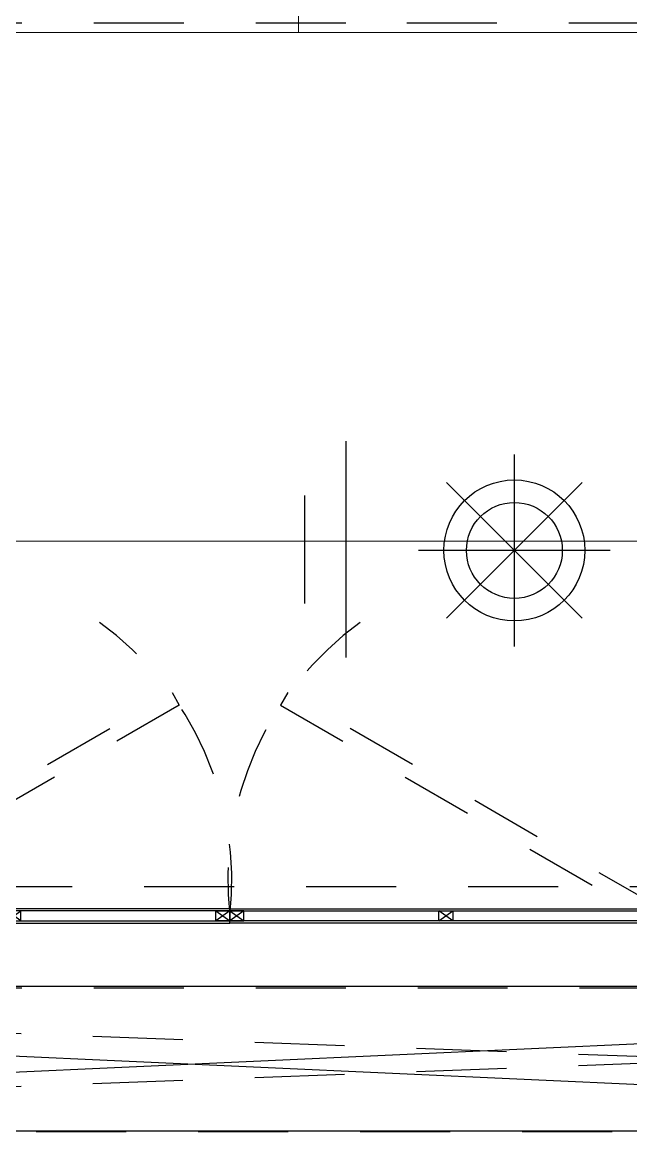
# Model space of a CAD drawing. Header units: millimetres. Extents: x 188.6 to 263.2, y 40.1 to 120.1.
# Drawn here: x 208.581 to 209.426, y 107.628 to 109.168 of the extents above; entities that cross this region are included whole.
import ezdxf

# ---------------------------------------------------------------- set-up
doc = ezdxf.new("R2010")
doc.units = ezdxf.units.MM
doc.set_wipeout_variables(frame=1)
doc.linetypes.add('HIDDEN2', pattern=[0.1875, 0.125, -0.0625])
doc.linetypes.add('XREF-TIPO$0$HIDDEN', pattern=[0.375, 0.25, -0.125])
doc.layers.add('_XREF_APTOS 1003 E 1004$0$R-MC-REBOCO', color=1, linetype='Continuous', lineweight=5)
for name, color, linetype in [('ARQ', 8, 'Continuous'), ('ESTR-VIGAS', 11, 'HIDDEN2'), ('ESTRUTURA', 7, 'Continuous'), ('SPK', 10, 'Continuous'), ('SPK-CONEXAO', 10, 'Continuous'), ('SPK-INTERNO', 244, 'Continuous'), ('SPK-TUBO-TETO', 12, 'Continuous')]:
    doc.layers.add(name, color=color, linetype=linetype)

# ---------------------------------------------------------------- blocks, each defined once
blk = doc.blocks.new('XREF-TIPO$0$A$C17B41C2F')
at = {"color": 0}
for p, q in [((-0.0500000473812179, 0.0168749634176493), (-0.0305222213037268, 0.0031507220119238)), ((-0.0305222213037268, 0.0168749634176493), (-0.0500000473812179, 0.0031507220119238)), ((0.2402610395802185, 0.0031372644007206), (0.2597388656577095, 0.0168749634176493)), ((0.2597388656577095, 0.0031372644007206), (0.2402610395802185, 0.0168749634176493))]:
    blk.add_line(p, q, dxfattribs=at)
at = {"color": 0, "ltscale": 0.5}
for p, q in [((0.5305221265416549, 0.0168749634176493), (0.5499999526191459, 0.0031507220119238)), ((0.5499999526191459, 0.0168749634176493), (0.5305221265416549, 0.0031507220119238))]:
    blk.add_line(p, q, dxfattribs=at)
for points in [[(-0.0500000473812179, -3.53902578e-08), (0.5499999526191459, -3.53902578e-08), (0.5499999526191459, 0.0199999641627073), (-0.0500000473812179, 0.0199999641627073)], [(-0.0500000473812179, 0.0031507220119238), (0.5499999526191459, 0.0031249653548002), (0.5499999526191459, 0.0168749634176493), (-0.0500000473812179, 0.0168749634176493), (-0.0500000473812179, 0.0031507220119238)], [(0.5499999526191459, 0.0031507220119238), (0.5305221265416549, 0.0031507220119238), (0.5305221265416549, 0.0168749634176493), (0.5499999526191459, 0.0168749634176493)]]:
    blk.add_lwpolyline(points, close=True, dxfattribs=at)
at = {"color": 0}
for points in [[(-0.0305222213037268, 0.0031507220119238), (-0.0500000473812179, 0.0031507220119238), (-0.0500000473812179, 0.0168749634176493), (-0.0305222213037268, 0.0168749634176493)], [(0.2597388656577095, 0.0168749634176493), (0.2402610395802185, 0.0168749634176493), (0.2402610395802185, 0.0031372644007206), (0.2597388656577095, 0.0031372644007206)]]:
    blk.add_lwpolyline(points, close=True, dxfattribs=at)
blk = doc.blocks.new('A$C1BFF5DEF')
at = {"layer": '_XREF_APTOS 1003 E 1004$0$R-MC-REBOCO', "color": 8}
for p, q in [((10.07533729706625, 0.0998501374965599), (10.07533729572293, 0.2798501524048333)), ((8.658226894005168, 0.0998501577928437), (12.42532931758029, 0.0998501038393442))]:
    blk.add_line(p, q, dxfattribs=at)
at = {"layer": 'ARQ', "color": 8}
for p, q in [((11.82002957420809, -1.224880039622803), (8.140029552022044, -1.224879566632807)), ((7.885329511671442, -1.240049132536114), (11.97503207327236, -1.425007529481945)), ((11.97503209985734, -1.24006544659096), (7.885329511779218, -1.425005522728041)), ((7.795000681418058, -1.425007538183081), (13.7432323271114, -1.425007526089756)), ((7.885000681367271, -1.425005522869923), (14.47783468229545, -1.425005522869923))]:
    blk.add_line(p, q, dxfattribs=at)
at = {"layer": 'ARQ', "color": 8, "linetype": 'XREF-TIPO$0$HIDDEN', "ltscale": 0.3}
for points in [[(9.909644805162317, -0.8340558290180979), (9.390029562891412, -1.134055829018052), (9.380029563115384, -1.116735321329997), (9.899644805385378, -0.8167353213300428)], [(10.05041432106827, -0.8340558290180979), (10.57002956333917, -1.134055829018052), (10.5800295631152, -1.116735321329997), (10.06041432084521, -0.8167353213300428)]]:
    blk.add_lwpolyline(points, close=True, dxfattribs=at)
for centre, start, end in [((9.543192601354347, -1.077098214615034), 353.5159045416102, 54.44784364410227), ((10.41686652487533, -1.077098214615034), 125.5521563558977, 186.4840954583898)]:
    blk.add_arc(centre, 0.4395487031621693, start, end, dxfattribs=at)
at = {"layer": 'ARQ', "color": 8}
blk.add_blockref('XREF-TIPO$0$A$C17B41C2F', (9.430029610496147, -1.136735285492022), dxfattribs=at)
at = {"layer": 'ARQ', "color": 8, "xscale": -1}
blk.add_blockref('XREF-TIPO$0$A$C17B41C2F', (10.53002951573444, -1.136735285492022), dxfattribs=at)
blk = doc.blocks.new('SPK')
blk.add_wipeout([(-0.06921631928335215, 0.06920484753231643), (-0.06731210151277799, 0.07105806251086433), (-0.06731209800041053, 0.07105806583753327), (-0.06584547272539164, 0.07241898753122777), (-0.06584547717545063, 0.07241898348574383), (-0.06355536024178221, 0.07443658997529257), (-0.06355535802305745, 0.07443659186938989), (-0.06178372632609453, 0.07591328621059512), (-0.06178371935187907, 0.07591329188585771), (-0.059604059364282605, 0.07763615421118564), (-0.059604052922157244, 0.07763615915630467), (-0.057868626553498885, 0.0789380043148733), (-0.05786862655349896, 0.07893800431487347), (-0.05456747691208451, 0.08125468463474972), (-0.05456747691208451, 0.08125468463474972), (-0.05245113255746503, 0.08263643447597735), (-0.050711400261287835, 0.08371517629968528), (-0.05071140026128795, 0.08371517629968545), (-0.04810922361487613, 0.08523699048403133), (-0.04810922361487635, 0.08523699048403166), (-0.045293378345958146, 0.08676587315118978), (-0.04529337405728622, 0.08676587538965908), (-0.04313176547683107, 0.08786030140235868), (-0.041566869621955334, 0.08861128525923384), (-0.039893902695405714, 0.0893768621522173), (-0.039893895279199114, 0.08937686546206036), (-0.03642099757998274, 0.09084725730428866), (-0.036420989921164305, 0.09084726037434854), (-0.034084600995894825, 0.09174929156979023), (-0.031753209664861615, 0.0925818940277785), (-0.030248909561753308, 0.09308418432697207), (-0.028074781809412027, 0.09376274824904618), (-0.026606389728518927, 0.09418989626389296), (-0.026606389728518965, 0.09418989626389307), (-0.02440373708014133, 0.09478438958685809), (-0.022556553882416182, 0.09524082264243061), (-0.022556548385220525, 0.09524082394421302), (-0.020347394105657567, 0.09573705963915774), (-0.020347394105657623, 0.09573705963915813), (-0.01830519409725452, 0.09614838255070396), (-0.01830518611924107, 0.09614838406941484), (-0.014773231863054027, 0.09675396283482446), (-0.014773225577882017, 0.09675396379438461), (-0.011409130045493045, 0.09720801941135848), (-0.00995641275684457, 0.09736751753969974), (-0.008285420553617593, 0.09752390396731375), (-0.00828541803627163, 0.0975239041811568), (-0.005796119197604823, 0.09770343352199307), (-0.0046998623551388775, 0.0977622926446986), (-0.0046998623551388775, 0.09776229264469893), (-0.0026587878056059237, 0.09783907018754823), (-0.002658787805605904, 0.09783907018754862), (-0.0010208938404785593, 0.0978698619445999), (-0.0010208902677861975, 0.09786986198186254), (-1.95773314936126e-17, 0.09787518571702725), (0.0016126167120473725, 0.09786190142885376), (0.003836511818827926, 0.09779997383348649), (0.003836520063716248, 0.09779997351009206), (0.008357409638574769, 0.09751776188895045), (0.01131808733397664, 0.09721866045791705), (0.011318095656939458, 0.0972186594890807), (0.015505192888470614, 0.09663937772149161), (0.017459965009229528, 0.09630543918440848), (0.017459965009229587, 0.09630543918440887), (0.02071532323414791, 0.09565813206111917), (0.022762524683221468, 0.09519181170240248), (0.024752358013840233, 0.09469395830988825), (0.024752358013840233, 0.0946939583098883), (0.027403241933047422, 0.09396118406877596), (0.027403246981906895, 0.09396118259648445), (0.030625742530395947, 0.09296089836359434), (0.03236062875758614, 0.09237135899517807), (0.03236062875758614, 0.09237135899517807), (0.03542315673200045, 0.09124091275156276), (0.037277051928814565, 0.09049940665463607), (0.03727705192881465, 0.0904994066546363), (0.03978837168133429, 0.0894238858499592), (0.04215015321460666, 0.08833535781434909), (0.04215016132987424, 0.08833535394256448), (0.04508444155702481, 0.08686820334352374), (0.04693080343807575, 0.08589136521565921), (0.049020861886943635, 0.08471604922137965), (0.05131187690282688, 0.08334852464399178), (0.05298137461486883, 0.08229752930102979), (0.054876424867120265, 0.08104638230440608), (0.056630428966484715, 0.07983082421633858), (0.05663042896648478, 0.07983082421633869), (0.05915105587284406, 0.07798179910868397), (0.061483518019655556, 0.07615659716367817), (0.06589565979793029, 0.0723733314196946), (0.06693544266660909, 0.07141292341822636), (0.06693544266660933, 0.07141292341822658), (0.06921631928335215, 0.06920484753231643), (0.06921632031475566, 0.06920484650091285), (0.06921632031475566, 0.06920484650091285), (0.06921632031475566, 0.06920484650091285), (0.07167990202852521, 0.06665028156712216), (0.07167990516973417, 0.06665027818944969), (0.07389502049397918, 0.06418606446698627), (0.07389502049397935, 0.06418606446698638), (0.07526289174529664, 0.06257682457028624), (0.0752628917452968, 0.06257682457028635), (0.0765021030335111, 0.06105591677770361), (0.07650209796698434, 0.06105592312478825), (0.0785096499557136, 0.058452470761432895), (0.0785096532153728, 0.05845246638412405), (0.08054059153300575, 0.05562134972858468), (0.08054059153300575, 0.05562134972858468), (0.08054059153300615, 0.05562134972858501), (0.0825583624869015, 0.05258049050320368), (0.0825583671889887, 0.05258048312191049), (0.08412137316877644, 0.05004242206822032), (0.08412137391463757, 0.050042420814714134), (0.08551790711486881, 0.0476171464628341), (0.08652139239360497, 0.04576894293190259), (0.0865213963124378, 0.04576893552561448), (0.08774913525562407, 0.04336924945274445), (0.08774913739956683, 0.043369245116045146), (0.08774913739956683, 0.043369245116045146), (0.08899716012448253, 0.04074761557985476), (0.08899716303726742, 0.04074760921980963), (0.09010088094243594, 0.038245932286181006), (0.0901008809424361, 0.03824593228618109), (0.091469226393567, 0.03484793635111538), (0.09146922865777773, 0.034847930409946076), (0.09266677317857659, 0.03152686775725266), (0.0932428424216427, 0.029780642094789922), (0.09378728154269568, 0.028019645442201924), (0.0937872815426957, 0.028019645442201924), (0.0937872815426957, 0.028019645442201924), (0.09475210401836161, 0.024561613003699218), (0.09475210401836161, 0.024561613003699218), (0.09475210401836161, 0.024561613003699218), (0.09519506023515854, 0.022785418762682585), (0.09519506155081119, 0.02278541326879005), (0.09570098842839143, 0.02055837326779611), (0.09605385402477037, 0.018842038194278654), (0.09642327001057713, 0.01685123001164837), (0.09667837368468835, 0.015321165724416996), (0.09694583770297525, 0.013527444835542052), (0.09694583848433248, 0.013527439240608619), (0.09723574276416788, 0.011258312602291876), (0.0972357434961699, 0.01125830628657204), (0.09751351474064672, 0.008527389601365787), (0.09751351474064687, 0.008527389601365787), (0.09776034992191193, 0.004959613987028266), (0.09776034992191193, 0.004959613987028266), (0.09786006881504858, 0.0022698966505632356), (0.09786006881504858, 0.0022698966505632356), (0.09786006881504858, -1.1471751035746491e-05), (0.097886657468063, -1.1471751035746491e-05), (0.09776776801008322, -0.004834463415599427), (0.09776776786634665, -0.004834466329306064), (0.09758096232982981, -0.007741510628955756), (0.09734306072620756, -0.010313230762184017), (0.09734306038295276, -0.01031323400565573), (0.09675643846130463, -0.01484350891905925), (0.09675643846130479, -0.014843508919059278), (0.09592425058363038, -0.0195136731713563), (0.09592425058363051, -0.019513673171356355), (0.09494539878945127, -0.023826781091498245), (0.09494539878945127, -0.023826781091498245), (0.0940216595427765, -0.027246104979556013), (0.09402165954277739, -0.027246104979556013), (0.09302547434581943, -0.030475529803191986), (0.0930254743458196, -0.03047552980319207), (0.09114594315173272, -0.03570761660242061), (0.09114594065683441, -0.03570762297285107), (0.08974019508484599, -0.03910744464344115), (0.08974019343707337, -0.03910744842570721), (0.08798175422577256, -0.04291844826564925), (0.08798175422577278, -0.04291844826564936), (0.08606677157814868, -0.046640953201987995), (0.08439658578251308, -0.04959991817280726), (0.08202376746768356, -0.05343337063788975), (0.08202376746768363, -0.053433370637889804), (0.07942061203779446, -0.05723178364997625), (0.07764636876407136, -0.059617168861494346), (0.07764636876407136, -0.0596171688614944), (0.07399769482625816, -0.0640906327214314), (0.0739976921255234, -0.06409063584020067), (0.07399769117066934, -0.06409063694285247), (0.06903842818124302, -0.06904989993227884), (0.0692163192833521, -0.06922779103438795), (0.06750319022401371, -0.07089953153440516), (0.06750319517856693, -0.07089952681642894), (0.0664293541778784, -0.0719068027105618), (0.0650949072474711, -0.0731172222821192), (0.06396552650382145, -0.07410741718233944), (0.06267473564115454, -0.07520239688553108), (0.061009588301878595, -0.07655967777511692), (0.05972334354970685, -0.07756738671252392), (0.0584261007701192, -0.07854928722275424), (0.056376513511830574, -0.08003325900001142), (0.05458746301695336, -0.08126420457672397), (0.05303706299137276, -0.08228460016802908), (0.051464363311682235, -0.08327741328293169), (0.04880667328631014, -0.08486255514419704), (0.046463758169640074, -0.08616782315372129), (0.044346514447141744, -0.08727649548139071), (0.04152956435084485, -0.08865171653352144), (0.03887130844710283, -0.08984920931092817), (0.03695465232019754, -0.09065446035006226), (0.0339322413366023, -0.09182868532313511), (0.03393223569543872, -0.09182868740789983), (0.031501503908738265, -0.0926907734410984), (0.028283865193476018, -0.09372284075174564), (0.024375949499406222, -0.09481448223209772), (0.02157806619742783, -0.09549018544916474), (0.018989002243635866, -0.09603863199261074), (0.015420552798588, -0.0966758615833618), (0.012639927452640972, -0.09707861317521659), (0.010106425176210182, -0.09737500640558448), (0.0064142995011060395, -0.09768774559571147), (0.0029499875495515465, -0.0978536675753703), (-1.95773314936126e-17, -0.0978536675753703), (-0.002119244925081541, -0.0978751857170272), (-0.008370066898137922, -0.09753961994626478), (-0.013053321220063203, -0.09702388598445076), (-0.016899559631689, -0.09642828872050879), (-0.018992318425401503, -0.09603797617089915), (-0.02183843385512763, -0.09543096932372873), (-0.021838440524248263, -0.09543096779738243), (-0.025647977446621624, -0.09447828583496465), (-0.027477616234217628, -0.09396240743746138), (-0.030476595573434295, -0.09303283936366168), (-0.03416818309942205, -0.0917411451067944), (-0.03666595209605284, -0.09077162637386448), (-0.03981096102862125, -0.08943677629201875), (-0.04403531657902437, -0.0874339437136551), (-0.04511720920347617, -0.08688054072244576), (-0.048079723013642266, -0.08527657566348833), (-0.05110340847581528, -0.08349943107705957), (-0.053011609606985914, -0.08230100302413532), (-0.05526392557501935, -0.08080563144286358), (-0.059025701769944476, -0.0780996542169858), (-0.060282891856834546, -0.07713326283272123), (-0.06188816118032037, -0.07585112639152444), (-0.0639843883432034, -0.07409112994824915), (-0.06651446830083071, -0.07182806605157085), (-0.06756304146559165, -0.0708424899435518), (-0.06921631928335258, -0.06922779103438834), (-0.07184129006119555, -0.06649926576326812), (-0.07553082910536091, -0.06227616130239119), (-0.0755308309609932, -0.062276159051396995), (-0.07918997829956001, -0.05755054584147554), (-0.079189979156959, -0.05755054466145293), (-0.08132994695696992, -0.05448382655828027), (-0.08132994695697003, -0.054483826558280324), (-0.08478375806794071, -0.04893500471981002), (-0.08654238492580377, -0.0457521901715405), (-0.08654238492580381, -0.0457521901715405), (-0.08654238560739363, -0.04575218888195845), (-0.08907062432685377, -0.04060976718685924), (-0.08907062623991056, -0.040609762989707976), (-0.0912370617926328, -0.03547407551496251), (-0.09123706482825422, -0.03547406770501002), (-0.0929948395167175, -0.030568918200795547), (-0.09299484228645057, -0.03056890977172208), (-0.09441107675243024, -0.025863866160773935), (-0.09533629543084832, -0.022210311445756997), (-0.0962027503101428, -0.01808987165352202), (-0.0967256198579447, -0.01504317735506741), (-0.09717510200699667, -0.01179269665338234), (-0.09763018723439565, -0.007029373785568421), (-0.09778785004151214, -0.004408526962033282), (-0.097886657468063, -1.1471751035746491e-05), (-0.09783348083033958, 0.0032146309890373204), (-0.09766161076283629, 0.006622342647802287), (-0.09766161016972631, 0.006622351379430652), (-0.09737399186904216, 0.009993697800629892), (-0.0973739918690423, 0.009993697800629892), (-0.0969365054885607, 0.013594101148928228), (-0.09648499581208014, 0.01649438458581498), (-0.09602346214901483, 0.01899622214345567), (-0.0953868634835784, 0.021969064753679685), (-0.09474773223215838, 0.024578464140159628), (-0.09400754073477735, 0.027271856404985445), (-0.09318474029980804, 0.029961881173307336), (-0.09318473985317066, 0.02996188256186863), (-0.0918799189013422, 0.03375061072254179), (-0.09187991890134233, 0.0337506107225419), (-0.08908765395008447, 0.04054944076261388), (-0.0877975064593546, 0.04327126810897708), (-0.08651457944275087, 0.04578181655755609), (-0.08417963551029749, 0.04994437551055467), (-0.08417963551029749, 0.04994437551055467), (-0.08417963551029752, 0.04994437551055467), (-0.08185360235447803, 0.053670792469699496), (-0.08185360235447822, 0.05367079246969969), (-0.07940673109796137, 0.057228101680341315), (-0.07940672666597488, 0.0572281078287013), (-0.07576826953903736, 0.06196406407827082), (-0.0757682695390374, 0.061964064078270875), (-0.07249512344885643, 0.06576279971132992), (-0.0691346974556115, 0.06912322570457574)]).dxf.layer = 'SPK'
at = {"layer": 'SPK'}
blk.add_circle((0, 0), 0.097886657468063, dxfattribs=at)
at = {"layer": 'SPK-INTERNO'}
for p, q in [((0, 0.133203512122364), (0, -0.133203512122364)), ((-0.0941891066995879, 0.0941891066995879), (0.0941891066995879, -0.0941891066995879)), ((-0.0941891066995879, -0.0941891066995879), (0.0941891066995879, 0.0941891066995879)), ((-0.133203512122364, 0), (0.133203512122364, 0))]:
    blk.add_line(p, q, dxfattribs=at)
blk.add_circle((0, 0), 0.0666017560611825, dxfattribs=at)
blk = doc.blocks.new('RED')
for p, q in [((0, -0.2000000000000455), (0, 0.2000000000000455)), ((0.0765973255338395, -0.1000000000001364), (0.0765973255338395, 0.1000000000001364))]:
    blk.add_line(p, q)
blk = doc.blocks.new('COBERTURA_29-09-2016')
at = {"layer": 'ESTR-VIGAS'}
for p, q in [((0.2000002499999987, 0.2000002500000022), (3.812207250000009, 0.06546750000000401)), ((0.2000002499999987, 0), (3.828282750000009, 0.1351320000000058))]:
    blk.add_line(p, q, dxfattribs=at)
for points in [[(0.2000002499999987, 1.540000500000004), (2.435000250000003, 1.540000500000004)], [(2.435000250000003, 1.540000500000004), (4.545000000000012, 1.540000500000004)], [(5.570000250000017, 0.3400005000000021), (0.2000002499999987, 0.3400005000000021)], [(0.2000002499999987, 0.2000002500000022), (5.570000250000017, 0.2000002500000022)], [(4.970000250000015, 0), (0.2000002499999987, 0)]]:
    blk.add_lwpolyline(points, dxfattribs=at)

msp = doc.modelspace()

# ---------------------------------------------------------------- block references
at = {"layer": 'ARQ'}
msp.add_blockref('A$C1BFF5DEF', (198.8891479204511, 109.0542729703071), dxfattribs=at)

# ---------------------------------------------------------------- next in the draw order: block references
at = {"layer": 'SPK', "rotation": 180}
msp.add_blockref('SPK', (209.2645381117807, 108.4349570502834), dxfattribs=at)
at = {"layer": 'SPK-CONEXAO', "xscale": 0.75, "yscale": 0.75, "zscale": 0.75, "rotation": 180}
msp.add_blockref('RED', (209.0301914074183, 108.4364628358267), dxfattribs=at)

# ---------------------------------------------------------------- next in the draw order: linework, layer by layer
at = {"layer": 'SPK-TUBO-TETO'}
msp.add_lwpolyline([(233.889564563149, 108.4365607069713), (198.4824998638595, 108.4524635665792)], dxfattribs=at)

# ---------------------------------------------------------------- next in the draw order: block references
at = {"layer": 'ESTRUTURA'}
msp.add_blockref('COBERTURA_29-09-2016', (206.6801860190115, 107.6277424501149), dxfattribs=at)

doc.saveas('drawing.dxf')
